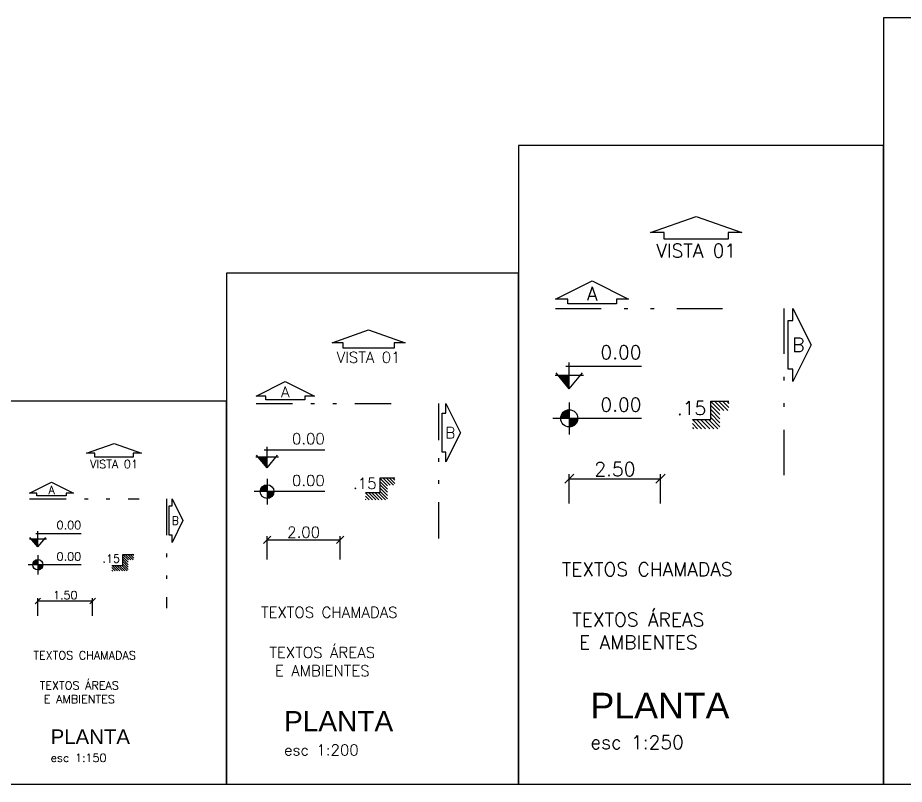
# Model space of a CAD drawing. Header units: millimetres. Extents: x 582 to 770, y 549 to 706.
# Drawn here: x 604.01 to 628.29, y 548.85 to 569.85 of the extents above; entities that cross this region are included whole.
import ezdxf

# ---------------------------------------------------------------- set-up
doc = ezdxf.new("R2010")
doc.units = ezdxf.units.MM
doc.linetypes.add('DIVIDE', pattern=[1.25, 0.5, -0.25, 0, -0.25, 0, -0.25])
for name, color, linetype in [('ARQ-COTAS', 30, 'Continuous'), ('ARQ-LINHACORTE', 3, 'DIVIDE'), ('ARQ-NIVEL', 1, 'Continuous'), ('ARQ-TEXTO2', 2, 'Continuous'), ('ARQ-TEXTO3', 3, 'Continuous'), ('ARQ-TEXTO4', 4, 'Continuous')]:
    doc.layers.add(name, color=color, linetype=linetype)
doc.styles.add('ROMANS', font='romans.shx')
doc.dimstyles.new('1-150', dxfattribs={"dimscale": 1.5, "dimtxt": 0.15, "dimasz": 0.1, "dimexe": 0.05, "dimexo": 0.1, "dimgap": 0.03, "dimtad": 1, "dimzin": 5, "dimdsep": 46, "dimtxsty": 'ROMANS', "dimblk": 'OBLIQUE', "dimcen": 0, "dimclrd": 256, "dimclre": 256, "dimclrt": 2, "dimadec": 0, "dimazin": 0, "dimtfac": 1, "dimtofl": 0, "dimtmove": 2, "dimatfit": 3, "dimfxl": 0.04, "dimtolj": 1, "dimtzin": 1, "dimarcsym": 0})
doc.dimstyles.new('1-200', dxfattribs={"dimscale": 2, "dimtxt": 0.15, "dimasz": 0.1, "dimexe": 0.05, "dimexo": 0.1, "dimgap": 0.03, "dimtad": 1, "dimzin": 5, "dimdsep": 46, "dimtxsty": 'ROMANS', "dimblk": 'OBLIQUE', "dimcen": 0, "dimclrd": 256, "dimclre": 256, "dimclrt": 2, "dimadec": 0, "dimazin": 0, "dimtfac": 1, "dimtofl": 0, "dimtmove": 2, "dimatfit": 3, "dimfxl": 0.04, "dimtolj": 1, "dimtzin": 1, "dimarcsym": 0})
doc.dimstyles.new('1-250', dxfattribs={"dimscale": 2.5, "dimtxt": 0.15, "dimasz": 0.1, "dimexe": 0.05, "dimexo": 0.1, "dimgap": 0.03, "dimtad": 1, "dimzin": 5, "dimdsep": 46, "dimtxsty": 'ROMANS', "dimblk": 'OBLIQUE', "dimcen": 0, "dimclrd": 256, "dimclre": 256, "dimclrt": 2, "dimadec": 0, "dimazin": 0, "dimtfac": 1, "dimtofl": 0, "dimtmove": 2, "dimatfit": 3, "dimfxl": 0.04, "dimtolj": 1, "dimtzin": 1, "dimarcsym": 0})

# ---------------------------------------------------------------- blocks, each defined once
blk = doc.blocks.new('_Oblique')
at = {"color": 0, "linetype": 'ByBlock', "lineweight": -2}
blk.add_line((-0.5, -0.5), (0.5, 0.5), dxfattribs=at)
blk = doc.blocks.new('*D17')
at = {"layer": 'ARQ-COTAS', "lineweight": -2}
for p, q in [((604.559, 553.468), (604.559, 553.947)), ((606.059, 553.468), (606.059, 553.947)), ((604.559, 553.872), (606.059, 553.872))]:
    blk.add_line(p, q, dxfattribs=at)
at = {"layer": 'DEFPOINTS', "color": 0}
for p in [(606.059, 553.872), (604.559, 553.318), (606.059, 553.318)]:
    blk.add_point(p, dxfattribs=at)
at = {"layer": 'ARQ-COTAS', "lineweight": -2, "xscale": 0.15, "yscale": 0.15, "zscale": 0.15, "rotation": 180}
blk.add_blockref('_Oblique', (604.559, 553.872), dxfattribs=at)
at = {"layer": 'ARQ-COTAS', "lineweight": -2, "xscale": 0.15, "yscale": 0.15, "zscale": 0.15}
blk.add_blockref('_Oblique', (606.059, 553.872), dxfattribs=at)
at = {"layer": 'ARQ-COTAS', "color": 2, "insert": (605.309, 554.03), "char_height": 0.225, "attachment_point": 5, "style": 'ROMANS'}
blk.add_mtext('\\A1;1.50', dxfattribs=at)
blk = doc.blocks.new('A$C4D0E081D')
at = {"layer": 'ARQ-NIVEL'}
h = blk.add_hatch(dxfattribs=at)
h.set_pattern_fill('ANSI31', color=8, scale=0.25, angle=90, style=0)
h.set_pattern_definition([(135, (-18.381433, -69.158416), (-0.022097087, -0.022097087), [])])
h.paths.add_polyline_path([(0.4, 0.3), (0.2, 0.3), (0.2, 0.1), (0, 0.1), (0, 0), (0.3, 0), (0.3, 0.2), (0.4, 0.2)])
at = {"layer": 'ARQ-NIVEL', "color": 2}
blk.add_lwpolyline([(0, 0.1), (0.2, 0.1), (0.2, 0.3), (0.4, 0.3)], dxfattribs=at)
blk = doc.blocks.new('*D18')
at = {"layer": 'ARQ-COTAS', "lineweight": -2}
for p, q in [((610.837, 555.007), (610.837, 555.646)), ((612.837, 555.007), (612.837, 555.646)), ((610.837, 555.546), (612.837, 555.546))]:
    blk.add_line(p, q, dxfattribs=at)
at = {"layer": 'DEFPOINTS', "color": 0}
for p in [(612.837, 555.546), (610.837, 554.807), (612.837, 554.807)]:
    blk.add_point(p, dxfattribs=at)
at = {"layer": 'ARQ-COTAS', "lineweight": -2, "xscale": 0.2, "yscale": 0.2, "zscale": 0.2, "rotation": 180}
blk.add_blockref('_Oblique', (610.837, 555.546), dxfattribs=at)
at = {"layer": 'ARQ-COTAS', "lineweight": -2, "xscale": 0.2, "yscale": 0.2, "zscale": 0.2}
blk.add_blockref('_Oblique', (612.837, 555.546), dxfattribs=at)
at = {"layer": 'ARQ-COTAS', "color": 2, "insert": (611.837, 555.756), "char_height": 0.3, "attachment_point": 5, "style": 'ROMANS'}
blk.add_mtext('\\A1;2.00', dxfattribs=at)
blk = doc.blocks.new('*D19')
at = {"layer": 'ARQ-COTAS', "lineweight": -2}
for p, q in [((619.115, 556.546), (619.115, 557.345)), ((621.615, 556.546), (621.615, 557.345)), ((619.115, 557.22), (621.615, 557.22))]:
    blk.add_line(p, q, dxfattribs=at)
at = {"layer": 'DEFPOINTS', "color": 0}
for p in [(621.615, 557.22), (619.115, 556.296), (621.615, 556.296)]:
    blk.add_point(p, dxfattribs=at)
at = {"layer": 'ARQ-COTAS', "lineweight": -2, "xscale": 0.25, "yscale": 0.25, "zscale": 0.25, "rotation": 180}
blk.add_blockref('_Oblique', (619.115, 557.22), dxfattribs=at)
at = {"layer": 'ARQ-COTAS', "lineweight": -2, "xscale": 0.25, "yscale": 0.25, "zscale": 0.25}
blk.add_blockref('_Oblique', (621.615, 557.22), dxfattribs=at)
at = {"layer": 'ARQ-COTAS', "color": 2, "insert": (620.365, 557.483), "char_height": 0.375, "attachment_point": 5, "style": 'ROMANS'}
blk.add_mtext('\\A1;2.50', dxfattribs=at)
blk = doc.blocks.new('nivel planta')
at = {"layer": 'ARQ-NIVEL', "color": 1}
for p, q in [((-0.7909, 0.174), (-0.7909, -0.1786)), ((0, 0), (-0.9695, 0)), ((-0.8843, 0.007), (-0.7909, 0.007)), ((-0.8834, 0.0148), (-0.7909, 0.0148)), ((-0.8818, 0.0226), (-0.7909, 0.0226)), ((-0.8795, 0.0304), (-0.7909, 0.0304)), ((-0.8764, 0.0382), (-0.7909, 0.0382)), ((-0.8725, 0.0461), (-0.7909, 0.0461)), ((-0.8676, 0.0539), (-0.7909, 0.0539)), ((-0.8615, 0.0617), (-0.7909, 0.0617)), ((-0.8538, 0.0695), (-0.7909, 0.0695)), ((-0.8439, 0.0773), (-0.7909, 0.0773)), ((-0.8301, 0.0851), (-0.7909, 0.0851)), ((-0.7909, -0.0008), (-0.6971, -0.0008)), ((-0.7909, -0.0086), (-0.6975, -0.0086)), ((-0.7909, -0.0164), (-0.6986, -0.0164)), ((-0.7909, -0.0243), (-0.7003, -0.0243)), ((-0.7909, -0.0321), (-0.7028, -0.0321)), ((-0.7909, -0.0399), (-0.706, -0.0399)), ((-0.7909, -0.0477), (-0.7101, -0.0477)), ((-0.7909, -0.0555), (-0.7153, -0.0555)), ((-0.7909, -0.0633), (-0.7217, -0.0633)), ((-0.7909, -0.0711), (-0.7298, -0.0711)), ((-0.7909, -0.0789), (-0.7403, -0.0789)), ((-0.7909, -0.0868), (-0.7553, -0.0868))]:
    blk.add_line(p, q, dxfattribs=at)
blk.add_circle((-0.7909, 0), 0.0937, dxfattribs=at)
blk = doc.blocks.new('nivel corte')
at = {"color": 1}
for p, q in [((-0.0381, 0.2487), (0.7909, 0.2487)), ((0, 0), (0, 0.2871)), ((-0.1551, 0.15), (0.1551, 0.15)), ((0, 0), (-0.144, 0.1736)), ((0, 0.1406), (-0.1167, 0.1406)), ((0, 0.1313), (-0.1089, 0.1313)), ((0, 0.1219), (-0.1011, 0.1219)), ((0, 0.1125), (-0.0933, 0.1125)), ((0, 0.1031), (-0.0855, 0.1031)), ((0, 0), (0.144, 0.1736)), ((0, 0.0938), (-0.0778, 0.0938)), ((0, 0.0844), (-0.07, 0.0844)), ((0, 0.075), (-0.0622, 0.075)), ((0, 0.0656), (-0.0544, 0.0656)), ((0, 0.0563), (-0.0467, 0.0563)), ((0, 0.0469), (-0.0389, 0.0469)), ((0, 0.0375), (-0.0311, 0.0375)), ((0, 0.0281), (-0.0233, 0.0281)), ((0, 0.0188), (-0.0156, 0.0188)), ((0, 0.0094), (-0.0078, 0.0094))]:
    blk.add_line(p, q, dxfattribs=at)

msp = doc.modelspace()

# ---------------------------------------------------------------- linework, layer by layer
for points in [[(627.724, 548.85), (639.724, 548.85), (639.724, 569.85), (627.724, 569.85)], [(617.724, 548.85), (627.724, 548.85), (627.724, 566.35), (617.724, 566.35)], [(609.724, 548.85), (617.724, 548.85), (617.724, 562.85), (609.724, 562.85)], [(603.724, 548.85), (609.724, 548.85), (609.724, 559.35), (603.724, 559.35)]]:
    msp.add_lwpolyline(points, close=True)
at = {"layer": 'ARQ-LINHACORTE', "ltscale": 2.5}
for p, q in [((618.74, 561.889), (623.74, 561.889)), ((624.99, 561.889), (624.99, 556.889))]:
    msp.add_line(p, q, dxfattribs=at)
at = {"layer": 'ARQ-LINHACORTE', "ltscale": 2}
for p, q in [((610.537, 559.281), (614.537, 559.281)), ((615.537, 559.281), (615.537, 555.281)), ((604.334, 556.674), (607.334, 556.674)), ((608.084, 556.674), (608.084, 553.674))]:
    msp.add_line(p, q, dxfattribs=at)
at = {"layer": 'ARQ-LINHACORTE', "linetype": 'ByBlock'}
for points in [[(623.468, 563.782), (621.718, 563.782), (621.718, 563.97), (621.343, 563.97), (622.593, 564.407), (623.843, 563.97), (623.468, 563.97), (623.468, 563.782)], [(620.407, 562.014), (619.073, 562.014), (619.073, 562.139), (618.74, 562.139), (619.74, 562.639), (620.74, 562.139), (620.407, 562.139), (620.407, 562.014)], [(625.115, 560.222), (625.115, 561.556), (625.24, 561.556), (625.24, 561.889), (625.74, 560.889), (625.24, 559.889), (625.24, 560.222), (625.115, 560.222)], [(614.319, 560.796), (612.919, 560.796), (612.919, 560.946), (612.619, 560.946), (613.619, 561.296), (614.619, 560.946), (614.319, 560.946), (614.319, 560.796)], [(611.87, 559.381), (610.804, 559.381), (610.804, 559.481), (610.537, 559.481), (611.337, 559.881), (612.137, 559.481), (611.87, 559.481), (611.87, 559.381)], [(615.637, 557.948), (615.637, 559.015), (615.737, 559.015), (615.737, 559.281), (616.137, 558.481), (615.737, 557.681), (615.737, 557.948), (615.637, 557.948)], [(607.17, 557.81), (606.12, 557.81), (606.12, 557.922), (605.895, 557.922), (606.645, 558.185), (607.395, 557.922), (607.17, 557.922), (607.17, 557.81)], [(605.334, 556.749), (604.534, 556.749), (604.534, 556.824), (604.334, 556.824), (604.934, 557.124), (605.534, 556.824), (605.334, 556.824), (605.334, 556.749)], [(608.159, 555.674), (608.159, 556.474), (608.234, 556.474), (608.234, 556.674), (608.534, 556.074), (608.234, 555.474), (608.234, 555.674), (608.159, 555.674)]]:
    msp.add_lwpolyline(points, dxfattribs=at)

# ---------------------------------------------------------------- block references
at = {"layer": 'ARQ-NIVEL'}
for name, p, xscale, yscale, zscale in [('nivel corte', (619.115, 559.684), 2.499999750000143, 2.499999750000143, 2.49999975), ('nivel planta', (621.092, 558.875), 2.499999750000143, 2.499999750000143, 2.49999975), ('A$C4D0E081D', (622.49, 558.592), 2.5, 2.5, 2.5), ('nivel corte', (610.837, 557.518), 1.999999800000069, 1.999999800000069, 1.9999998), ('nivel planta', (612.419, 556.87), 1.999999800000069, 1.999999800000069, 1.9999998), ('A$C4D0E081D', (613.537, 556.643), 2, 2, 2), ('nivel corte', (604.559, 555.351), 1.499999849999995, 1.499999849999995, 1.49999985), ('nivel planta', (605.745, 554.865), 1.499999849999995, 1.499999849999995, 1.49999985), ('A$C4D0E081D', (606.584, 554.695), 1.5, 1.5, 1.5)]:
    msp.add_blockref(name, p, dxfattribs=dict(at, xscale=xscale, yscale=yscale, zscale=zscale))

# ---------------------------------------------------------------- texts
at = {"layer": 'ARQ-LINHACORTE', "color": 2, "style": 'ROMANS'}
for s, insert, char_height, attachment_point in [('VISTA 01', (622.593, 563.657), 0.375, 2), ('A', (619.74, 562.289), 0.375, 5), ('B', (625.39, 560.889), 0.375, 5), ('VISTA 01', (613.619, 560.696), 0.3, 2), ('A', (611.337, 559.601), 0.3, 5), ('B', (615.857, 558.481), 0.3, 5), ('VISTA 01', (606.645, 557.735), 0.225, 2), ('A', (604.934, 556.914), 0.225, 5), ('B', (608.324, 556.074), 0.225, 5)]:
    msp.add_mtext(s, dxfattribs=dict(at, insert=insert, char_height=char_height, attachment_point=attachment_point))
at = {"layer": 'ARQ-NIVEL', "color": 2, "attachment_point": 9, "style": 'ROMANS'}
for s, insert, char_height in [('0.00', (621.093, 560.496), 0.375), ('0.00', (621.093, 559.065), 0.375), ('.15', (622.865, 558.967), 0.375), ('0.00', (612.419, 558.167), 0.3), ('0.00', (612.419, 557.022), 0.3), ('.15', (613.837, 556.943), 0.3), ('0.00', (605.746, 555.838), 0.225), ('0.00', (605.746, 554.979), 0.225), ('.15', (606.809, 554.92), 0.225)]:
    msp.add_mtext(s, dxfattribs=dict(at, insert=insert, char_height=char_height))
at = {"layer": 'ARQ-TEXTO2', "attachment_point": 1, "style": 'ROMANS'}
for insert, char_height in [((618.909, 554.926), 0.375), ((610.672, 553.711), 0.3), ((604.435, 552.496), 0.225)]:
    msp.add_mtext('TEXTOS CHAMADAS', dxfattribs=dict(at, insert=insert, char_height=char_height))
at = {"layer": 'ARQ-TEXTO3', "attachment_point": 5, "style": 'ROMANS'}
for insert, char_height in [((621.005, 553.05), 0.375), ((612.349, 552.21), 0.3), ((605.693, 551.37), 0.225)]:
    msp.add_mtext('TEXTOS ÁREAS\\PE AMBIENTES', dxfattribs=dict(at, insert=insert, char_height=char_height))
at = {"layer": 'ARQ-TEXTO4', "attachment_point": 1, "style": 'ROMANS'}
for s, insert, char_height in [('{\\fArial|b0|i0|c238|p34;\\H1.867x;\\C4;PLANTA\\Fromans|c0;\\H0.857x;\\P\\H0.625x;\\C2;esc 1:250}', (619.697, 551.356), 0.375), ('{\\fArial|b0|i0|c238|p34;\\H1.833x;\\C4;PLANTA\\Fromans|c0;\\H0.7272x;\\P\\H0.7502x;\\C2;esc 1:200}', (611.303, 550.855), 0.3), ('{\\fArial|b0|i0|c238|p34;\\H1.778x;\\C4;PLANTA\\Fromans|c0;\\H0.75x;\\P\\H0.7499x;\\C2;esc 1:150}', (604.908, 550.354), 0.225)]:
    msp.add_mtext(s, dxfattribs=dict(at, insert=insert, char_height=char_height))

# ---------------------------------------------------------------- dimensions: what is measured, and where the dimension line sits
at = {"layer": 'ARQ-COTAS'}
for base, p1, p2, dimstyle, picture, middle in [((621.615, 557.22), (619.115, 556.296), (621.615, 556.296), '1-250', '*D19', (620.365, 557.483)), ((612.837, 555.546), (610.837, 554.807), (612.837, 554.807), '1-200', '*D18', (611.837, 555.756)), ((606.059, 553.872), (604.559, 553.318), (606.059, 553.318), '1-150', '*D17', (605.309, 554.03))]:
    dim = msp.add_linear_dim(base=base, p1=p1, p2=p2, dimstyle=dimstyle, dxfattribs=at)
    dim.commit()
    dim.dimension.update_dxf_attribs({"geometry": picture, "text_midpoint": middle})

doc.saveas('drawing.dxf')
